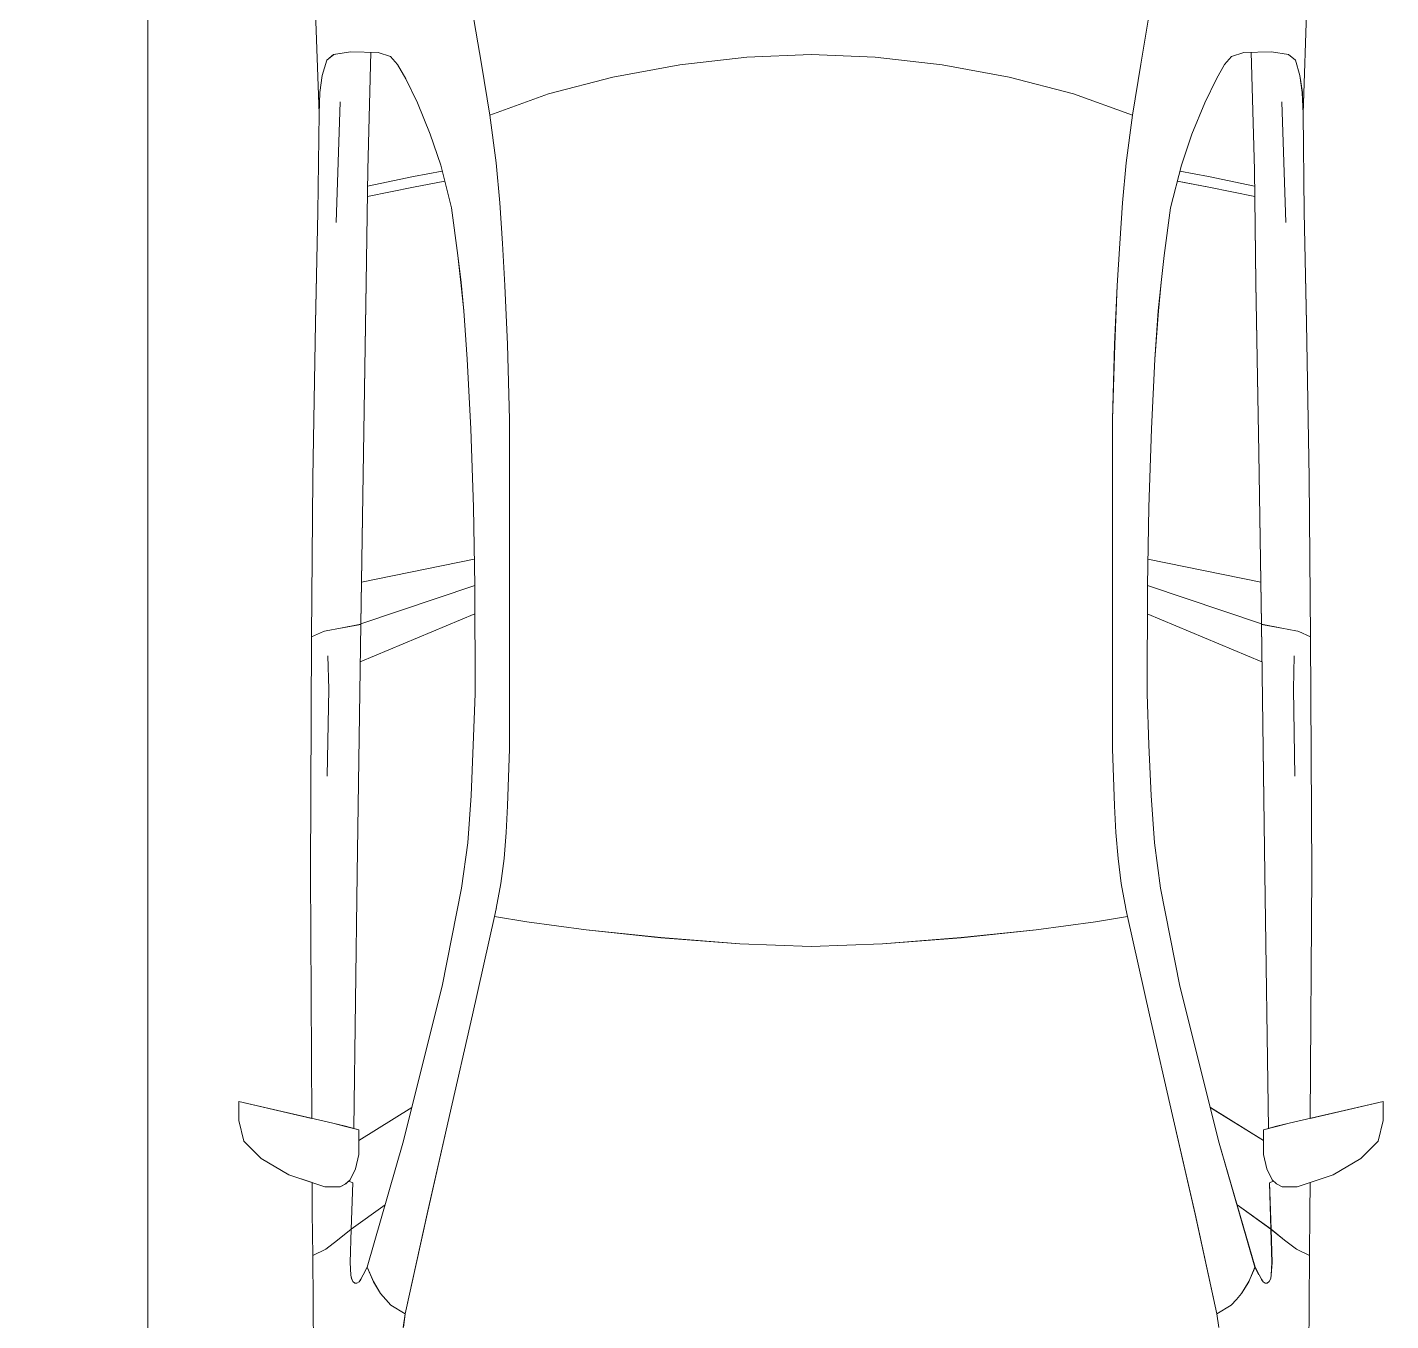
# Model space of a CAD drawing. Header units: millimetres. Extents: x -284281 to 1648660, y -821378 to -151356.
# Drawn here: x -203312 to -200815, y -269226 to -266857 of the extents above; entities that cross this region are included whole.
import ezdxf

# ---------------------------------------------------------------- set-up
doc = ezdxf.new("R2010")
doc.units = ezdxf.units.MM
doc.header["$MEASUREMENT"] = 0
doc.layers.add('Cars', color=7, linetype='Continuous')
doc.layers.add('Extérieur - Environnement', color=7, linetype='Continuous')

# ---------------------------------------------------------------- blocks, each defined once
blk = doc.blocks.new('Car 0025')
at = {"layer": 'Cars', "color": 7, "linetype": 'Continuous', "lineweight": 13}
for p, q in [((-652, 3786.7), (-615.8, 3571.1)), ((627.8, 3786.7), (591.6, 3571.1)), ((-920.3, 3683.6), (-913, 3480.7)), ((-913, 3480.7), (-920.3, 3683.6)), ((888.9, 3480.7), (896.1, 3683.6)), ((888.9, 3480.7), (896.1, 3683.6)), ((-899.1, 3578.6), (-907.5, 3550.6)), ((-886.4, 3589.1), (-899.1, 3578.6)), ((-855.4, 3593.9), (-886.4, 3589.1)), ((-804.8, 3592.7), (-855.4, 3593.9)), ((-824, 3377.8), (-818.1, 3593)), ((-782.3, 3585.5), (-804.8, 3592.7)), ((-769.3, 3570.3), (-782.3, 3585.5)), ((-615.8, 3571.1), (-600.6, 3478)), ((-129.6, 3584), (-252.3, 3570.1)), ((-12.1, 3588.7), (-129.6, 3584)), ((-12.1, 3588.7), (105.4, 3584)), ((105.4, 3584), (228.1, 3570.1)), ((591.6, 3571.1), (576.4, 3478)), ((745.1, 3570.3), (758.1, 3585.5)), ((758.1, 3585.5), (780.6, 3592.7)), ((780.6, 3592.7), (831.2, 3593.9)), ((799.8, 3377.8), (793.9, 3593)), ((831.2, 3593.9), (862.2, 3589.1)), ((862.2, 3589.1), (874.9, 3578.6)), ((874.9, 3578.6), (883.3, 3550.6)), ((-907.5, 3550.6), (-911.8, 3519.1)), ((-754.4, 3544.1), (-769.3, 3570.3)), ((-375.1, 3547.5), (-492.9, 3516.7)), ((-252.3, 3570.1), (-375.1, 3547.5)), ((228.1, 3570.1), (350.9, 3547.5)), ((350.9, 3547.5), (468.7, 3516.7)), ((730.2, 3544.1), (745.1, 3570.3)), ((883.3, 3550.6), (887.6, 3519.1)), ((-733, 3500.1), (-754.4, 3544.1)), ((708.8, 3500.1), (730.2, 3544.1)), ((-911.8, 3519.1), (-913, 3480.7)), ((-874.4, 3501.9), (-881.8, 3281.1)), ((-709.6, 3442.8), (-733, 3500.1)), ((-492.9, 3516.7), (-600.6, 3478)), ((468.7, 3516.7), (576.4, 3478)), ((685.4, 3442.8), (708.8, 3500.1)), ((850.2, 3501.9), (857.6, 3281.1)), ((887.6, 3519.1), (888.9, 3480.7)), ((-913, 3480.7), (-915.3, 3300.4)), ((-915.3, 3300.4), (-913, 3480.7)), ((-600.6, 3478), (-588.9, 3390.6)), ((576.4, 3478), (564.8, 3390.6)), ((891.1, 3300.4), (888.9, 3480.7)), ((891.1, 3300.4), (888.9, 3480.7)), ((-690.2, 3386.2), (-709.6, 3442.8)), ((666.1, 3386.2), (685.4, 3442.8)), ((-826.9, 3170.4), (-824, 3377.8)), ((-740, 3365.2), (-687.5, 3375.4)), ((-670.4, 3308.1), (-690.2, 3386.2)), ((-588.9, 3390.6), (-582.3, 3317.1)), ((564.8, 3390.6), (558.1, 3317.1)), ((646.2, 3308.1), (666.1, 3386.2)), ((715.8, 3365.2), (663.3, 3375.4)), ((802.7, 3170.4), (799.8, 3377.8)), ((-824.7, 3328.7), (-740.3, 3346)), ((-824.4, 3348), (-740, 3365.2)), ((-740.3, 3346), (-682.9, 3357.1)), ((716.1, 3346), (658.7, 3357.1)), ((800.2, 3348), (715.8, 3365.2)), ((800.5, 3328.7), (716.1, 3346)), ((-915.3, 3300.4), (-919.6, 3097.2)), ((-915.3, 3300.4), (-919.6, 3097.2)), ((-659, 3220.7), (-670.4, 3308.1)), ((-582.3, 3317.1), (-577.3, 3242.7)), ((558.1, 3317.1), (553.1, 3242.7)), ((634.8, 3220.7), (646.2, 3308.1)), ((895.4, 3097.2), (891.1, 3300.4)), ((891.1, 3300.4), (895.4, 3097.2)), ((-577.3, 3242.7), (-572.9, 3165.9)), ((553.1, 3242.7), (548.7, 3165.9)), ((-653.2, 3171.1), (-659, 3220.7)), ((629, 3171.1), (634.8, 3220.7)), ((-831.9, 2859.6), (-826.9, 3170.4)), ((-648.1, 3119.2), (-653.2, 3171.1)), ((-572.9, 3165.9), (-568.1, 3057.7)), ((548.7, 3165.9), (543.9, 3057.7)), ((623.9, 3119.2), (629, 3171.1)), ((807.7, 2859.6), (802.7, 3170.4)), ((-919.6, 3097.2), (-924.4, 2813.9)), ((-919.6, 3097.2), (-924.4, 2813.9)), ((-641.8, 3031.2), (-648.1, 3119.2)), ((617.6, 3031.2), (623.9, 3119.2)), ((900.2, 2813.9), (895.4, 3097.2)), ((895.4, 3097.2), (900.2, 2813.9)), ((-568.1, 3057.8), (-564.2, 2920.2)), ((543.9, 3057.8), (540, 2920.2)), ((-635.4, 2903.1), (-641.8, 3031.2)), ((611.2, 2903.1), (617.6, 3031.2)), ((-630.4, 2759.9), (-635.4, 2903.1)), ((-564.2, 2920.2), (-564.1, 2317.3)), ((540, 2920.2), (539.9, 2317.3)), ((606.2, 2759.9), (611.2, 2903.1)), ((-836.8, 2545.3), (-831.9, 2859.6)), ((812.6, 2545.3), (807.7, 2859.6)), ((-924.4, 2813.9), (-926.9, 2522.7)), ((-924.4, 2813.9), (-926.9, 2522.7)), ((902.7, 2522.7), (900.2, 2813.9)), ((900.2, 2813.9), (902.7, 2522.7)), ((-628, 2616.3), (-630.4, 2759.9)), ((603.8, 2616.3), (606.2, 2759.9)), ((-835.6, 2622.4), (-628.8, 2664.8)), ((811.4, 2622.4), (604.6, 2664.8)), ((-628, 2616.3), (-836.8, 2546.4)), ((-627.5, 2418.3), (-628, 2616.3)), ((603.3, 2418.3), (603.8, 2616.3)), ((603.8, 2616.3), (812.6, 2546.4)), ((-837.8, 2476.4), (-627.9, 2564.8)), ((813.6, 2476.4), (603.7, 2564.8)), ((-926.9, 2522.7), (-928.9, 2089.8)), ((-928.9, 2089.8), (-926.9, 2522.7)), ((-926.9, 2522.7), (-905.2, 2532.4)), ((-905.2, 2532.4), (-903.2, 2533)), ((-903.2, 2533), (-900, 2533.7)), ((-900, 2533.7), (-874.1, 2538.4)), ((-874.1, 2538.4), (-836.8, 2545.3)), ((-836.8, 2545.3), (-843.3, 2088.2)), ((812.6, 2545.3), (819.1, 2088.2)), ((849.9, 2538.4), (812.6, 2545.3)), ((875.8, 2533.7), (849.9, 2538.4)), ((879.1, 2533), (875.8, 2533.7)), ((881, 2532.4), (879.1, 2533)), ((902.7, 2522.7), (881, 2532.4)), ((904.7, 2089.8), (902.7, 2522.7)), ((904.7, 2089.8), (902.7, 2522.7)), ((-897, 2487.7), (-895.5, 2426.5)), ((872.8, 2487.7), (871.3, 2426.5)), ((-895.5, 2426.5), (-898.1, 2267.2)), ((871.3, 2426.5), (873.9, 2267.2)), ((-630.6, 2324.2), (-627.5, 2418.3)), ((606.4, 2324.2), (603.3, 2418.3)), ((-634.8, 2231.6), (-630.6, 2324.2)), ((610.6, 2231.6), (606.4, 2324.2)), ((-564.1, 2317.3), (-567.9, 2213)), ((539.9, 2317.3), (543.8, 2213)), ((-640.9, 2145.4), (-634.8, 2231.6)), ((616.7, 2145.4), (610.6, 2231.6)), ((-567.9, 2213), (-570.5, 2163.8)), ((543.8, 2213), (546.3, 2163.8)), ((-570.5, 2163.8), (-574.3, 2116.7)), ((546.3, 2163.8), (550.1, 2116.7)), ((-652.1, 2062.2), (-640.9, 2145.4)), ((627.9, 2062.2), (616.7, 2145.4)), ((-574.3, 2116.7), (-580.1, 2070.5)), ((550.1, 2116.7), (555.9, 2070.5)), ((-928.9, 2089.8), (-926.4, 1640.4)), ((-926.4, 1640.4), (-928.9, 2089.8)), ((-843.3, 2088.2), (-849.7, 1622.1)), ((819.1, 2088.2), (825.5, 1622.1)), ((902.2, 1640.4), (904.7, 2089.8)), ((902.2, 1640.4), (904.7, 2089.8)), ((-687.5, 1882.8), (-652.1, 2062.2)), ((-580.1, 2070.5), (-588.5, 2025.1)), ((555.9, 2070.5), (564.3, 2025.1)), ((663.3, 1882.8), (627.9, 2062.2)), ((-591.8, 2010.3), (-588.8, 2024.6)), ((-588.8, 2024.6), (-588.4, 2025.3)), ((564.6, 2024.6), (564.2, 2025.3)), ((567.6, 2010.3), (564.6, 2024.6)), ((-591.8, 2010.3), (-632, 1830.3)), ((-591.8, 2010.3), (-532.9, 2000.2)), ((-532.9, 2000.2), (-424.2, 1986.1)), ((508.7, 2000.2), (400, 1986.1)), ((567.6, 2010.3), (508.7, 2000.2)), ((567.6, 2010.3), (607.8, 1830.3)), ((-424.2, 1986.1), (-287.2, 1971.5)), ((400, 1986.1), (263, 1971.5)), ((-287.2, 1971.5), (-142.7, 1960.1)), ((-142.7, 1960.1), (-12.1, 1955.6)), ((118.5, 1960.1), (-12.1, 1955.6)), ((263, 1971.5), (118.5, 1960.1)), ((-759.7, 1595.1), (-687.5, 1882.8)), ((735.5, 1595.1), (663.3, 1882.8)), ((-632, 1830.3), (-674.2, 1645.7)), ((607.8, 1830.3), (650, 1645.7)), ((-926.4, 1640.4), (-1059.8, 1671.2)), ((-1059.8, 1671.2), (-1059.8, 1636.9)), ((-1059.8, 1671.2), (-887.7, 1631.5)), ((-1059.8, 1671.2), (-1059.8, 1636.9)), ((-743.3, 1660.3), (-840.5, 1599.8)), ((719.1, 1660.3), (816.3, 1599.8)), ((1035.6, 1671.2), (863.5, 1631.5)), ((1035.6, 1671.2), (902.2, 1640.4)), ((1035.6, 1636.9), (1035.6, 1671.2)), ((1035.6, 1671.2), (1035.6, 1636.9)), ((-1059.8, 1636.9), (-1050.9, 1598.8)), ((-1050.9, 1598.8), (-1059.8, 1636.9)), ((-887.7, 1631.5), (-864.6, 1626)), ((-864.6, 1626), (-840.5, 1619.8)), ((-674.2, 1645.7), (-715.3, 1465.4)), ((650, 1645.7), (691.1, 1465.4)), ((840.4, 1626), (816.3, 1619.8)), ((863.5, 1631.5), (840.4, 1626)), ((1026.7, 1598.8), (1035.6, 1636.9)), ((1026.7, 1598.8), (1035.6, 1636.9)), ((-1050.9, 1598.8), (-1019.1, 1566.8)), ((-1019.1, 1566.8), (-1050.9, 1598.8)), ((-840.5, 1619.8), (-840.5, 1574.6)), ((816.3, 1619.8), (816.3, 1574.6)), ((994.9, 1566.8), (1026.7, 1598.8)), ((994.9, 1566.8), (1026.7, 1598.8)), ((-840.5, 1574.6), (-846.5, 1548.1)), ((-759.7, 1595.1), (-825.1, 1368)), ((735.5, 1595.1), (800.9, 1368)), ((816.3, 1574.6), (822.3, 1548.1)), ((-1019.1, 1566.8), (-968.5, 1537.3)), ((-968.5, 1537.3), (-1019.1, 1566.8)), ((944.3, 1537.3), (994.9, 1566.8)), ((944.3, 1537.3), (994.9, 1566.8)), ((-968.5, 1537.3), (-926, 1523.1)), ((-902.5, 1515.3), (-968.5, 1537.3)), ((-856.3, 1528), (-864.4, 1520.4)), ((-851.4, 1522.3), (-858.6, 1525.8)), ((-846.5, 1548.1), (-856.3, 1528)), ((822.3, 1548.1), (832.1, 1528)), ((827.2, 1522.3), (834.4, 1525.8)), ((832.1, 1528), (840.2, 1520.4)), ((878.3, 1515.3), (944.3, 1537.3)), ((901.8, 1523.1), (944.3, 1537.3)), ((-926, 1523.1), (-925.7, 1467.7)), ((-925.7, 1467.7), (-926, 1523.1)), ((-874.6, 1515.3), (-902.5, 1515.3)), ((-864.4, 1520.4), (-874.6, 1515.3)), ((-851.4, 1522.3), (-854.4, 1437.8)), ((827.2, 1522.3), (830.2, 1437.8)), ((840.2, 1520.4), (850.4, 1515.3)), ((850.4, 1515.3), (878.3, 1515.3)), ((901.5, 1467.7), (901.8, 1523.1)), ((901.5, 1467.7), (901.8, 1523.1)), ((-792.3, 1482), (-854.4, 1437.8)), ((768.1, 1482), (830.2, 1437.8)), ((-925.7, 1467.7), (-924.7, 1389.7)), ((-925.7, 1467.7), (-924.7, 1389.7)), ((-715.3, 1465.4), (-755.5, 1282.4)), ((691.1, 1465.4), (731.3, 1282.4)), ((900.5, 1389.7), (901.5, 1467.7)), ((901.5, 1467.7), (900.5, 1389.7)), ((-854.4, 1437.8), (-879.3, 1417.7)), ((-854.4, 1437.8), (-856.2, 1376.4)), ((830.2, 1437.8), (855.1, 1417.7)), ((830.2, 1437.8), (832, 1376.4)), ((-900.9, 1401.3), (-924.7, 1389.7)), ((-879.3, 1417.7), (-900.9, 1401.3)), ((855.1, 1417.7), (876.7, 1401.3)), ((876.7, 1401.3), (900.5, 1389.7)), ((-924.7, 1389.7), (-920.5, 734.5)), ((-924.7, 1389.7), (-920.5, 734.5)), ((-856.2, 1376.4), (-855, 1353.4)), ((832, 1376.4), (830.8, 1353.4)), ((896.3, 734.5), (900.5, 1389.7)), ((900.5, 1389.7), (896.3, 734.5)), ((-855, 1353.4), (-853.9, 1347.6)), ((-836.8, 1345.8), (-832.5, 1354)), ((-832.4, 1354), (-825.1, 1368)), ((-825.1, 1368), (-813.7, 1341.5)), ((800.9, 1368), (789.5, 1341.5)), ((808.2, 1354), (800.9, 1368)), ((812.6, 1345.8), (808.3, 1354)), ((830.8, 1353.4), (829.7, 1347.6)), ((-853.9, 1347.6), (-851, 1342)), ((-847.5, 1338.9), (-851, 1342)), ((-843.8, 1338.8), (-847.5, 1338.9)), ((-839.9, 1341.4), (-843.8, 1338.8)), ((-839.9, 1341.4), (-836.8, 1345.8)), ((-813.7, 1341.5), (-800.3, 1320)), ((789.5, 1341.5), (776.1, 1320)), ((815.7, 1341.4), (812.6, 1345.8)), ((815.7, 1341.4), (819.6, 1338.8)), ((819.6, 1338.8), (823.3, 1338.9)), ((823.3, 1338.9), (826.8, 1342)), ((829.7, 1347.6), (826.8, 1342)), ((-800.3, 1320), (-791.1, 1308.8)), ((-791.1, 1308.8), (-781.4, 1298.4)), ((766.9, 1308.8), (757.2, 1298.4)), ((776.1, 1320), (766.9, 1308.8)), ((-781.4, 1298.4), (-755.5, 1282.4)), ((-755.5, 1282.4), (-758.8, 1257.5)), ((-755.5, 1282.4), (-755.5, 1282.4)), ((757.2, 1298.4), (731.3, 1282.4)), ((731.3, 1282.4), (734.6, 1257.5)), ((731.3, 1282.4), (731.3, 1282.4))]:
    blk.add_line(p, q, dxfattribs=at)

msp = doc.modelspace()

# ---------------------------------------------------------------- linework, layer by layer
at = {"color": 255, "linetype": 'Continuous', "lineweight": 5, "flags": 128}
for points in [[(-205591.76314, -265687.29374), (-205591.76314, -270687.29374), (-203091.76314, -270687.29374), (-203091.76314, -265687.29374)], [(-203091.76314, -265687.29374), (-203091.76314, -270687.29374), (-200591.76314, -270687.29374), (-200591.76314, -265687.29374)]]:
    msp.add_lwpolyline(points, close=True, dxfattribs=at)
at = {"layer": 'Extérieur - Environnement', "color": 7, "linetype": 'Continuous', "lineweight": 13}
for p, q in [((-202516.84877, -266709.07991), (-202480.67653, -266924.69169)), ((-201237.03672, -266709.07991), (-201273.20896, -266924.69169)), ((-202785.15249, -266812.14388), (-202777.89134, -267015.11622)), ((-202777.89134, -267015.11622), (-202785.15249, -266812.14388)), ((-200975.99415, -267015.11622), (-200968.733, -266812.14388)), ((-200975.99415, -267015.11622), (-200968.733, -266812.14388)), ((-202763.89964, -266917.17362), (-202772.30422, -266945.17872)), ((-202751.19863, -266906.68173), (-202763.89964, -266917.17362)), ((-202720.22078, -266901.90924), (-202751.19863, -266906.68173)), ((-202669.60693, -266903.11646), (-202720.22078, -266901.90924)), ((-202688.81255, -267118.03368), (-202682.98912, -266902.79727)), ((-202647.13222, -266910.29321), (-202669.60693, -266903.11646)), ((-202634.13392, -266925.46847), (-202647.13222, -266910.29321)), ((-201994.47813, -266911.77991), (-202117.161, -266925.66614)), ((-201876.94274, -266907.061), (-201994.47813, -266911.77991)), ((-201876.94274, -266907.061), (-201759.40736, -266911.77991)), ((-201759.40736, -266911.77991), (-201636.72449, -266925.66614)), ((-201119.75157, -266925.46847), (-201106.75327, -266910.29321)), ((-201106.75327, -266910.29321), (-201084.27856, -266903.11646)), ((-201084.27856, -266903.11646), (-201033.66471, -266901.90924)), ((-201065.07294, -267118.03368), (-201070.89637, -266902.79727)), ((-201033.66471, -266901.90924), (-201002.68686, -266906.68173)), ((-201002.68686, -266906.68173), (-200989.98585, -266917.17362)), ((-200989.98585, -266917.17362), (-200981.58127, -266945.17872)), ((-202772.30422, -266945.17872), (-202776.61845, -266976.68211)), ((-202619.2401, -266951.66209), (-202634.13392, -266925.46847)), ((-202480.67653, -266924.69169), (-202465.46305, -267017.73544)), ((-202239.9158, -266948.26862), (-202357.76541, -266979.13343)), ((-202117.161, -266925.66614), (-202239.9158, -266948.26862)), ((-201636.72449, -266925.66614), (-201513.96969, -266948.26862)), ((-201513.96969, -266948.26862), (-201396.12008, -266979.13343)), ((-201273.20896, -266924.69169), (-201288.42244, -267017.73544)), ((-201134.64539, -266951.66209), (-201119.75157, -266925.46847)), ((-200981.58127, -266945.17872), (-200977.26704, -266976.68211)), ((-202597.83573, -266995.68437), (-202619.2401, -266951.66209)), ((-201156.04976, -266995.68437), (-201134.64539, -266951.66209)), ((-202776.61845, -266976.68211), (-202777.89134, -267015.11622)), ((-202739.22493, -266993.87959), (-202746.64212, -267214.66003)), ((-202574.42076, -267052.95632), (-202597.83573, -266995.68437)), ((-202357.76541, -266979.13343), (-202465.46305, -267017.73544)), ((-201396.12008, -266979.13343), (-201288.42244, -267017.73544)), ((-201179.46473, -267052.95632), (-201156.04976, -266995.68437)), ((-201014.66056, -266993.87959), (-201007.24337, -267214.66003)), ((-200977.26704, -266976.68211), (-200975.99415, -267015.11622)), ((-202777.89134, -267015.11622), (-202780.10508, -267195.42194)), ((-202780.10508, -267195.42194), (-202777.89134, -267015.11622)), ((-202465.46305, -267017.73544), (-202453.79158, -267105.16234)), ((-201288.42244, -267017.73544), (-201300.09391, -267105.16234)), ((-200973.78041, -267195.42194), (-200975.99415, -267015.11622)), ((-200973.78041, -267195.42194), (-200975.99415, -267015.11622)), ((-202555.09156, -267109.61749), (-202574.42076, -267052.95632)), ((-201198.79393, -267109.61749), (-201179.46473, -267052.95632)), ((-202691.74496, -267325.35055), (-202688.81255, -267118.03368)), ((-202604.84498, -267130.53691), (-202552.36424, -267120.34522)), ((-202535.25682, -267187.636), (-202555.09156, -267109.61749)), ((-202453.7931, -267105.14564), (-202447.1002, -267178.67008)), ((-201300.09239, -267105.14564), (-201306.78529, -267178.67008)), ((-201218.62866, -267187.636), (-201198.79393, -267109.61749)), ((-201149.04051, -267130.53691), (-201201.52125, -267120.34522)), ((-201062.14053, -267325.35055), (-201065.07294, -267118.03368)), ((-202689.23314, -267147.76871), (-202604.84498, -267130.53691)), ((-202605.11787, -267149.83017), (-202547.7029, -267138.68025)), ((-201148.76762, -267149.83017), (-201206.18259, -267138.68025)), ((-201064.65235, -267147.76871), (-201149.04051, -267130.53691)), ((-202689.50603, -267167.06197), (-202605.11787, -267149.83017)), ((-201064.37946, -267167.06197), (-201148.76762, -267149.83017)), ((-202780.10508, -267195.42194), (-202784.45446, -267398.63248)), ((-202780.10508, -267195.42194), (-202784.45446, -267398.63248)), ((-202523.84787, -267275.12651), (-202535.25682, -267187.636)), ((-202447.10113, -267178.65615), (-202442.13431, -267253.1309)), ((-201306.78436, -267178.65615), (-201311.75117, -267253.1309)), ((-201230.03762, -267275.12651), (-201218.62866, -267187.636)), ((-200969.43102, -267398.63248), (-200973.78041, -267195.42194)), ((-200973.78041, -267195.42194), (-200969.43102, -267398.63248)), ((-202442.1346, -267253.12659), (-202437.73119, -267329.92371)), ((-201311.75089, -267253.12659), (-201316.1543, -267329.92371)), ((-202518.00148, -267324.70503), (-202523.84787, -267275.12651)), ((-201235.88401, -267324.70503), (-201230.03762, -267275.12651)), ((-202696.70523, -267636.14806), (-202691.74496, -267325.35055)), ((-202512.90758, -267376.54286), (-202518.00148, -267324.70503)), ((-202437.73163, -267329.91363), (-202432.96602, -267438.03433)), ((-201316.15386, -267329.91363), (-201320.91947, -267438.03433)), ((-201240.9779, -267376.54286), (-201235.88401, -267324.70503)), ((-201057.18026, -267636.14806), (-201062.14053, -267325.35055)), ((-202506.67024, -267464.55695), (-202512.90758, -267376.54286)), ((-201247.21525, -267464.55695), (-201240.9779, -267376.54286)), ((-202784.45446, -267398.63248), (-202789.23999, -267681.8664)), ((-202784.45446, -267398.63248), (-202789.23999, -267681.8664)), ((-200964.6455, -267681.8664), (-200969.43102, -267398.63248)), ((-200969.43102, -267398.63248), (-200964.6455, -267681.8664)), ((-202432.96612, -267438.03077), (-202428.99526, -267575.55173)), ((-201320.91937, -267438.03077), (-201324.89023, -267575.55173)), ((-202500.28308, -267592.68594), (-202506.67024, -267464.55695)), ((-201253.60241, -267592.68594), (-201247.21525, -267464.55695)), ((-202495.28317, -267735.92644), (-202500.28308, -267592.68594)), ((-202428.99526, -267575.55173), (-202428.95669, -268178.51767)), ((-201324.89023, -267575.55173), (-201324.9288, -268178.51767)), ((-201258.60232, -267735.92644), (-201253.60241, -267592.68594)), ((-202701.66572, -267950.44806), (-202696.70523, -267636.14806)), ((-201052.21977, -267950.44806), (-201057.18026, -267636.14806)), ((-202789.23999, -267681.8664), (-202791.75832, -267973.11319)), ((-202789.23999, -267681.8664), (-202791.75832, -267973.11319)), ((-200962.12717, -267973.11319), (-200964.6455, -267681.8664)), ((-200964.6455, -267681.8664), (-200962.12717, -267973.11319)), ((-202492.8601, -267879.45679), (-202495.28317, -267735.92644)), ((-201261.02539, -267879.45679), (-201258.60232, -267735.92644)), ((-202700.44926, -267873.3724), (-202493.67798, -267831.0099)), ((-201053.43623, -267873.3724), (-201260.20751, -267831.0099)), ((-202492.8601, -267879.45679), (-202701.6485, -267949.35697)), ((-202492.32157, -268077.47084), (-202492.8601, -267879.45679)), ((-201261.56391, -268077.47084), (-201261.02539, -267879.45679)), ((-201261.02539, -267879.45679), (-201052.23699, -267949.35697)), ((-202702.63725, -268019.42707), (-202492.71992, -267931.00109)), ((-201051.24823, -268019.42707), (-201261.16557, -267931.00109)), ((-202791.75832, -267973.11319), (-202770.04963, -267963.34875)), ((-202770.04963, -267963.34875), (-202768.09412, -267962.78294)), ((-202768.09412, -267962.78294), (-202764.83607, -267962.08777)), ((-202764.83607, -267962.08777), (-202738.9228, -267957.43193)), ((-202738.9228, -267957.43193), (-202701.66572, -267950.44806)), ((-202701.66572, -267950.44806), (-202708.1045, -268407.60147)), ((-201052.21977, -267950.44806), (-201045.78099, -268407.60147)), ((-201014.96269, -267957.43193), (-201052.21977, -267950.44806)), ((-200989.04941, -267962.08777), (-201014.96269, -267957.43193)), ((-200985.79137, -267962.78294), (-200989.04941, -267962.08777)), ((-200983.83586, -267963.34875), (-200985.79137, -267962.78294)), ((-200962.12717, -267973.11319), (-200983.83586, -267963.34875)), ((-202791.75832, -267973.11319), (-202793.72656, -268405.99152)), ((-202793.72656, -268405.99152), (-202791.75832, -267973.11319)), ((-200960.15893, -268405.99152), (-200962.12717, -267973.11319)), ((-200960.15893, -268405.99152), (-200962.12717, -267973.11319)), ((-202761.86378, -268008.0365), (-202760.36518, -268069.30026)), ((-200992.02171, -268008.0365), (-200993.52031, -268069.30026)), ((-202760.36518, -268069.30026), (-202762.94137, -268228.63)), ((-200993.52031, -268069.30026), (-200990.94411, -268228.63)), ((-202495.47253, -268171.56036), (-202492.32157, -268077.47084)), ((-201258.41296, -268171.56036), (-201261.56391, -268077.47084)), ((-202499.66698, -268264.18443), (-202495.47253, -268171.56036)), ((-201254.21851, -268264.18443), (-201258.41296, -268171.56036)), ((-202428.95669, -268178.51767), (-202432.7934, -268282.80321)), ((-201324.9288, -268178.51767), (-201321.09209, -268282.80321)), ((-202505.76622, -268350.33641), (-202499.66698, -268264.18443)), ((-201248.11926, -268350.33641), (-201254.21851, -268264.18443)), ((-202432.79301, -268282.79561), (-202435.32717, -268331.97201)), ((-201321.09248, -268282.79561), (-201318.55832, -268331.97201)), ((-202435.32633, -268331.95584), (-202439.12473, -268379.1068)), ((-201318.55915, -268331.95584), (-201314.76076, -268379.1068)), ((-202516.91226, -268433.58816), (-202505.76622, -268350.33641)), ((-201236.97323, -268433.58816), (-201248.11926, -268350.33641)), ((-202439.12291, -268379.08424), (-202444.94586, -268425.32705)), ((-201314.76258, -268379.08424), (-201308.93963, -268425.32705)), ((-202793.72656, -268405.99152), (-202791.24834, -268855.37588)), ((-202791.24834, -268855.37588), (-202793.72656, -268405.99152)), ((-202708.10415, -268407.60147), (-202714.55165, -268873.64916)), ((-201045.78134, -268407.60147), (-201039.33384, -268873.64916)), ((-200962.63715, -268855.37588), (-200960.15893, -268405.99152)), ((-200962.63715, -268855.37588), (-200960.15893, -268405.99152)), ((-202552.32856, -268612.97487), (-202516.91226, -268433.58816)), ((-202444.94586, -268425.32705), (-202453.37653, -268470.69473)), ((-201308.93963, -268425.32705), (-201300.50896, -268470.69473)), ((-201201.55693, -268612.97487), (-201236.97323, -268433.58816)), ((-202456.67646, -268485.50019), (-202453.59796, -268471.18443)), ((-202453.59796, -268471.18443), (-202453.29055, -268470.50459)), ((-201300.28753, -268471.18443), (-201300.59494, -268470.50459)), ((-201297.20903, -268485.50019), (-201300.28753, -268471.18443)), ((-202456.67646, -268485.50019), (-202496.83441, -268665.46056)), ((-202456.67646, -268485.50019), (-202397.7061, -268495.56309)), ((-202397.7061, -268495.56309), (-202289.08954, -268509.72051)), ((-201356.17939, -268495.56309), (-201464.79595, -268509.72051)), ((-201297.20903, -268485.50019), (-201356.17939, -268495.56309)), ((-201297.20903, -268485.50019), (-201257.05108, -268665.46056)), ((-202289.08954, -268509.72051), (-202152.00502, -268524.31874)), ((-201464.79595, -268509.72051), (-201601.88047, -268524.31874)), ((-202152.00502, -268524.31874), (-202007.56039, -268535.70581)), ((-202007.56039, -268535.70581), (-201876.94274, -268540.22868)), ((-201746.3251, -268535.70581), (-201876.94274, -268540.22868)), ((-201601.88047, -268524.31874), (-201746.3251, -268535.70581)), ((-202624.52845, -268900.71807), (-202552.32856, -268612.97487)), ((-201129.35704, -268900.71807), (-201201.55693, -268612.97487)), ((-202496.83441, -268665.46056), (-202539.01436, -268850.05203)), ((-201257.05108, -268665.46056), (-201214.87113, -268850.05203)), ((-202791.24834, -268855.37588), (-202924.62049, -268824.57526)), ((-202924.62049, -268824.57526), (-202924.62049, -268858.86413)), ((-202924.62049, -268824.57526), (-202752.58545, -268864.30459)), ((-202924.62049, -268824.57526), (-202924.62049, -268858.86413)), ((-202608.15421, -268835.46068), (-202705.33605, -268895.94519)), ((-201145.73128, -268835.46068), (-201048.54944, -268895.94519)), ((-200829.265, -268824.57526), (-201001.30004, -268864.30459)), ((-200829.265, -268824.57526), (-200962.63715, -268855.37588)), ((-200829.265, -268858.86413), (-200829.265, -268824.57526)), ((-200829.265, -268824.57526), (-200829.265, -268858.86413)), ((-202924.62049, -268858.86413), (-202915.76032, -268896.99574)), ((-202915.76032, -268896.99574), (-202924.62049, -268858.86413)), ((-202752.58545, -268864.30459), (-202729.45639, -268869.80872)), ((-202729.45639, -268869.80872), (-202705.33605, -268876.0237)), ((-202539.01436, -268850.05203), (-202580.16456, -269030.34197)), ((-201214.87113, -268850.05203), (-201173.72093, -269030.34197)), ((-201024.4291, -268869.80872), (-201048.54944, -268876.0237)), ((-201001.30004, -268864.30459), (-201024.4291, -268869.80872)), ((-200838.12517, -268896.99574), (-200829.265, -268858.86413)), ((-200838.12517, -268896.99574), (-200829.265, -268858.86413)), ((-202705.33605, -268876.0237), (-202705.33605, -268921.1711)), ((-201048.54944, -268876.0237), (-201048.54944, -268921.1711)), ((-202915.76032, -268896.99574), (-202883.90188, -268928.95544)), ((-202883.90188, -268928.95544), (-202915.76032, -268896.99574)), ((-202705.33605, -268921.1711), (-202711.34759, -268947.69805)), ((-202624.52845, -268900.71807), (-202689.94267, -269127.82494)), ((-201129.35704, -268900.71807), (-201063.94282, -269127.82494)), ((-201048.54944, -268921.1711), (-201042.5379, -268947.69805)), ((-200869.98361, -268928.95544), (-200838.12517, -268896.99574)), ((-200869.98361, -268928.95544), (-200838.12517, -268896.99574)), ((-202883.90188, -268928.95544), (-202833.36182, -268958.44643)), ((-202833.36182, -268958.44643), (-202883.90188, -268928.95544)), ((-200920.52367, -268958.44643), (-200869.98361, -268928.95544)), ((-200920.52367, -268958.44643), (-200869.98361, -268928.95544)), ((-202833.36182, -268958.44643), (-202790.84866, -268972.66499)), ((-202767.38666, -268980.51188), (-202833.36182, -268958.44643)), ((-202721.1555, -268967.80458), (-202729.23049, -268975.33817)), ((-202716.27842, -268973.48156), (-202723.4831, -268969.97612)), ((-202711.34759, -268947.69805), (-202721.1555, -268967.80458)), ((-201042.5379, -268947.69805), (-201032.72999, -268967.80458)), ((-201037.60706, -268973.48156), (-201030.40239, -268969.97612)), ((-201032.72999, -268967.80458), (-201024.655, -268975.33817)), ((-200986.49883, -268980.51188), (-200920.52367, -268958.44643)), ((-200963.03683, -268972.66499), (-200920.52367, -268958.44643)), ((-202790.84866, -268972.66499), (-202790.59084, -269028.07397)), ((-202790.59084, -269028.07397), (-202790.84866, -268972.66499)), ((-202739.4025, -268980.44581), (-202767.38666, -268980.51188)), ((-202729.23049, -268975.33817), (-202739.4025, -268980.44581)), ((-202716.27842, -268973.48156), (-202719.24696, -269058.01959)), ((-201037.60706, -268973.48156), (-201034.63853, -269058.01959)), ((-201024.655, -268975.33817), (-201014.48299, -268980.44581)), ((-201014.48299, -268980.44581), (-200986.49883, -268980.51188)), ((-200963.29465, -269028.07397), (-200963.03683, -268972.66499)), ((-200963.29465, -269028.07397), (-200963.03683, -268972.66499)), ((-202657.09915, -269013.79792), (-202719.24696, -269058.01959)), ((-201096.78634, -269013.79792), (-201034.63853, -269058.01959)), ((-202790.59084, -269028.07397), (-202789.53909, -269106.12444)), ((-202790.59084, -269028.07397), (-202789.53909, -269106.12444)), ((-202580.16456, -269030.34197), (-202620.32933, -269213.35195)), ((-201173.72093, -269030.34197), (-201133.55616, -269213.35195)), ((-200964.3464, -269106.12444), (-200963.29465, -269028.07397)), ((-200963.29465, -269028.07397), (-200964.3464, -269106.12444)), ((-202719.24696, -269058.01959), (-202744.10816, -269078.04263)), ((-202719.24696, -269058.01959), (-202721.08111, -269119.39447)), ((-201034.63853, -269058.01959), (-201009.77733, -269078.04263)), ((-201034.63853, -269058.01959), (-201032.80438, -269119.39447)), ((-202765.70412, -269094.51864), (-202789.53909, -269106.12444)), ((-202744.10816, -269078.04263), (-202765.70412, -269094.51864)), ((-201009.77733, -269078.04263), (-200988.18137, -269094.51864)), ((-200988.18137, -269094.51864), (-200964.3464, -269106.12444)), ((-202789.53909, -269106.12444), (-202785.38806, -269761.2809)), ((-202789.53909, -269106.12444), (-202785.38806, -269761.2809)), ((-202721.08111, -269119.39447), (-202719.80212, -269142.41113)), ((-201032.80438, -269119.39447), (-201034.08337, -269142.41113)), ((-200968.49743, -269761.2809), (-200964.3464, -269106.12444)), ((-200964.3464, -269106.12444), (-200968.49743, -269761.2809)), ((-202719.80212, -269142.41113), (-202718.76437, -269148.16525)), ((-202701.64418, -269150.02912), (-202697.2965, -269141.74207)), ((-202697.29098, -269141.74207), (-202689.94267, -269127.82494)), ((-202689.94267, -269127.82494), (-202678.4972, -269154.26748)), ((-201063.94282, -269127.82494), (-201075.38828, -269154.26748)), ((-201056.59451, -269141.74207), (-201063.94282, -269127.82494)), ((-201052.24131, -269150.02912), (-201056.58899, -269141.74207)), ((-201034.08337, -269142.41113), (-201035.12112, -269148.16525)), ((-202718.76437, -269148.16525), (-202715.8417, -269153.82919)), ((-202712.38084, -269156.90174), (-202715.8417, -269153.82919)), ((-202708.632, -269156.93584), (-202712.38084, -269156.90174)), ((-202704.73565, -269154.38891), (-202708.632, -269156.93584)), ((-202704.73565, -269154.38891), (-202701.64418, -269150.02912)), ((-202678.4972, -269154.26748), (-202665.15356, -269175.77573)), ((-201075.38828, -269154.26748), (-201088.73193, -269175.77573)), ((-201049.14983, -269154.38891), (-201052.24131, -269150.02912)), ((-201049.14983, -269154.38891), (-201045.25349, -269156.93584)), ((-201045.25349, -269156.93584), (-201041.50465, -269156.90174)), ((-201041.50465, -269156.90174), (-201038.04379, -269153.82919)), ((-201035.12112, -269148.16525), (-201038.04379, -269153.82919)), ((-202665.15356, -269175.77573), (-202655.95706, -269186.97271)), ((-202655.95706, -269186.97271), (-202646.23737, -269197.41058)), ((-201097.92843, -269186.97271), (-201107.64811, -269197.41058)), ((-201088.73193, -269175.77573), (-201097.92843, -269186.97271)), ((-202646.23737, -269197.41058), (-202620.32933, -269213.35195)), ((-202620.32933, -269213.35195), (-202623.61934, -269238.27627)), ((-202620.31619, -269213.35195), (-202620.32933, -269213.35195)), ((-201133.5693, -269213.35195), (-201133.55616, -269213.35195)), ((-201107.64811, -269197.41058), (-201133.55616, -269213.35195)), ((-201133.55616, -269213.35195), (-201130.26615, -269238.27627))]:
    msp.add_line(p, q, dxfattribs=at)

# ---------------------------------------------------------------- block references
at = {"layer": 'Cars', "color": 7, "linetype": 'Continuous', "lineweight": 5, "zscale": 1000}
msp.add_blockref('Car 0025', (-201864.8444, -270495.78396), dxfattribs=at)

doc.saveas('drawing.dxf')
